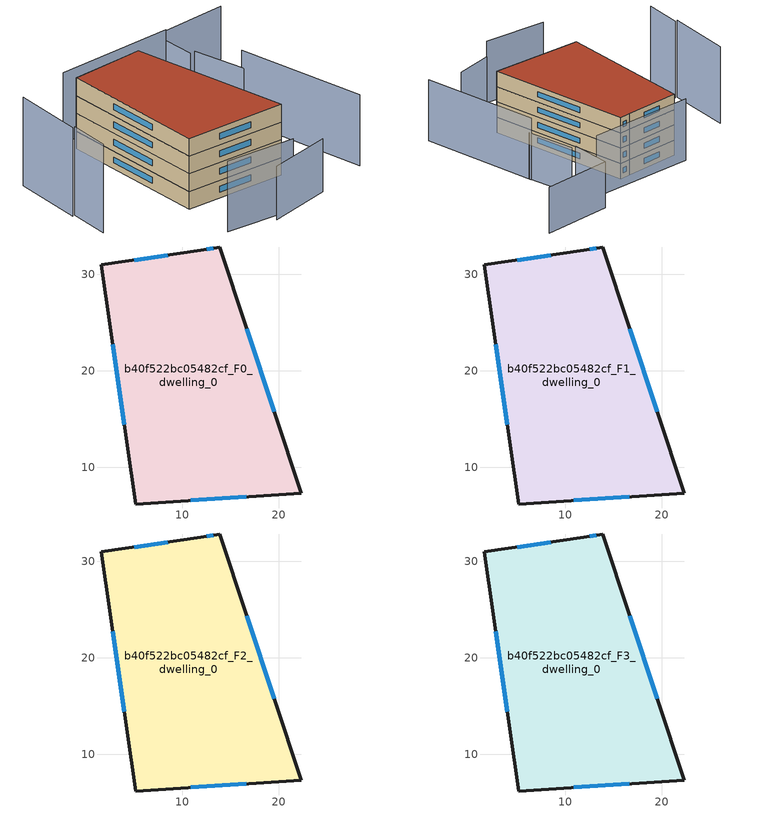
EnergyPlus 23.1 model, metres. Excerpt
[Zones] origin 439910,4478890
b40f522bc05482cf_F0_dwelling_0
 floor ground (EU_floor_Construction): 13.87,32.82 22.3,7.32 5.18,6.22 1.61,30.97 11.88,32.48 z0
 wall outside (EU_wall_Construction): 1.61,30.97 5.18,6.22 22.3,7.32 13.87,32.82 11.88,32.48 1.61,30.97 z0:3
 window (EU_Window_Construction): 2.79,22.76 3.99,14.42 / 8.48,31.98 5.01,31.47 / 13.21,32.71 12.54,32.59 / 19.51,15.77 16.67,24.37 / 10.85,6.58 16.63,6.96 z0.99:2.01
b40f522bc05482cf_F1_dwelling_0
 floor to b40f522bc05482cf_F0_dwelling_0 (EU_floor_Construction): 13.87,32.82 22.3,7.32 5.18,6.22 1.61,30.97 11.88,32.48 z3
 wall outside (EU_wall_Construction): 1.61,30.97 5.18,6.22 22.3,7.32 13.87,32.82 11.88,32.48 1.61,30.97 z3:6
 window (EU_Window_Construction): 2.79,22.76 3.99,14.42 / 8.48,31.98 5.01,31.47 / 13.21,32.71 12.54,32.59 / 19.51,15.77 16.67,24.37 / 10.85,6.58 16.63,6.96 z3.99:5.01
b40f522bc05482cf_F2_dwelling_0
 floor to b40f522bc05482cf_F1_dwelling_0 (EU_floor_Construction): 13.87,32.82 22.3,7.32 5.18,6.22 1.61,30.97 11.88,32.48 z6
 wall outside (EU_wall_Construction): 1.61,30.97 5.18,6.22 22.3,7.32 13.87,32.82 11.88,32.48 1.61,30.97 z6:9
 window (EU_Window_Construction): 2.79,22.76 3.99,14.42 / 8.48,31.98 5.01,31.47 / 13.21,32.71 12.54,32.59 / 19.51,15.77 16.67,24.37 / 10.85,6.58 16.63,6.96 z6.99:8.01
b40f522bc05482cf_F3_dwelling_0
 floor to b40f522bc05482cf_F2_dwelling_0 (EU_floor_Construction): 13.87,32.82 22.3,7.32 5.18,6.22 1.61,30.97 11.88,32.48 z9
 wall outside (EU_wall_Construction): 1.61,30.97 5.18,6.22 22.3,7.32 13.87,32.82 11.88,32.48 1.61,30.97 z9:12
 window (EU_Window_Construction): 2.79,22.76 3.99,14.42 / 8.48,31.98 5.01,31.47 / 13.21,32.71 12.54,32.59 / 19.51,15.77 16.67,24.37 / 10.85,6.58 16.63,6.96 z9.99:11.01
 roof outside (EU_roof_Construction): 22.3,7.32 13.87,32.82 11.88,32.48 1.61,30.97 5.18,6.22 z12
shading: 14.19,-3.62 24.55,-0.33 / 26.82,24.05 23.7,32.47 / 22.86,32.4 21.71,39.82 / 21.71,39.82 34.68,41.83 z0:9; 6.03,-2.66 17.85,-2.46 / 33.62,3.27 26.7,24.41 / 20.78,35.78 0.89,33.43 z0:12; -9.96,14.14 -9.47,7.33 / -11.29,25.94 -10.38,14.11 z0:15
[Building]
EU S2 Campaign: North Axis=0; Terrain=City; Solar Distribution=FullExterior
[Site:Location]
Madrid: Latitude=40.5; Longitude=-3.5; Time Zone=1; Elevation=609
[SizingPeriod:WeatherFileDays]
AnnualSizingPeriod: Begin Month=1; Begin Day of Month=1; End Month=12; End Day of Month=31; Day of Week for Start Day=Monday; Use Weather File Daylight Saving Period=No; Use Weather File Rain and Snow Indicators=No
[MATERIAL]
EU_InternalMass_Material: Roughness=MediumRough; Thickness=0.1; Conductivity=1; Density=1800; Specific Heat=900; Thermal Absorptance=0.9; Solar Absorptance=0.7; Visible Absorptance=0.7
[MATERIAL:NOMASS] Roughness=MediumRough; Thermal Absorptance=0.9; Solar Absorptance=0.7; Visible Absorptance=0.7
Name | Thermal Resistance
EU_wall_NoMass | 0.609216
EU_roof_NoMass | 0.513268
EU_floor_NoMass | 0.568163
[WINDOWMATERIAL:SIMPLEGLAZINGSYSTEM]
EU_Window_SimpleGlazing: UFactor=5.50606; Solar Heat Gain Coefficient=0.85; Visible Transmittance=0.85
[CONSTRUCTION]
EU_wall_Construction: EU_wall_NoMass
EU_roof_Construction: EU_roof_NoMass
EU_floor_Construction: EU_floor_NoMass
EU_Window_Construction: EU_Window_SimpleGlazing
EU_InternalMass_Construction: EU_InternalMass_Material
[ZONE] Type=1; Multiplier=1; Ceiling Height=autocalculate; Volume=1133.49; Floor Area=autocalculate; Part of Total Floor Area=Yes
b40f522bc05482cf_F0_dwelling_0; b40f522bc05482cf_F1_dwelling_0; b40f522bc05482cf_F2_dwelling_0; b40f522bc05482cf_F3_dwelling_0
[INTERNALMASS] Construction=EU_InternalMass_Construction; Surface Area=377.829
Name | Zone or ZoneList
b40f522bc05482cf_F0_dwelling_0_EU_InternalMass | b40f522bc05482cf_F0_dwelling_0
b40f522bc05482cf_F1_dwelling_0_EU_InternalMass | b40f522bc05482cf_F1_dwelling_0
b40f522bc05482cf_F2_dwelling_0_EU_InternalMass | b40f522bc05482cf_F2_dwelling_0
b40f522bc05482cf_F3_dwelling_0_EU_InternalMass | b40f522bc05482cf_F3_dwelling_0
[OTHEREQUIPMENT] Fuel Type=Electricity; Design Level Calculation Method=Watts/Area; Power per Zone Floor Area=1; Fraction Latent=0; Fraction Radiant=0; Fraction Lost=0; Carbon Dioxide Generation Rate=0; EndUse Subcategory=EU_Step8_InternalGains
Name | Zone or ZoneList or Space or SpaceList | Schedule
EU_Step8_InternalGain_b40f522bc05482cf_F0_dwelling_0_f000 | b40f522bc05482cf_F0_dwelling_0 | EU_Step8_GainSchedule_b40f522bc05482cf_F0_dwelling_0_f000
EU_Step8_InternalGain_b40f522bc05482cf_F1_dwelling_0_f000 | b40f522bc05482cf_F1_dwelling_0 | EU_Step8_GainSchedule_b40f522bc05482cf_F1_dwelling_0_f000
EU_Step8_InternalGain_b40f522bc05482cf_F2_dwelling_0_f000 | b40f522bc05482cf_F2_dwelling_0 | EU_Step8_GainSchedule_b40f522bc05482cf_F2_dwelling_0_f000
EU_Step8_InternalGain_b40f522bc05482cf_F3_dwelling_0_f000 | b40f522bc05482cf_F3_dwelling_0 | EU_Step8_GainSchedule_b40f522bc05482cf_F3_dwelling_0_f000
[ZONEVENTILATION:DESIGNFLOWRATE] Schedule=EU_AlwaysOn; Design Flow Rate Calculation Method=AirChanges/Hour; Air Changes per Hour=0.752966; Ventilation Type=Natural; Fan Pressure Rise=0; Fan Total Efficiency=1; Constant Term Coefficient=1; Temperature Term Coefficient=0; Velocity Term Coefficient=0; Velocity Squared Term Coefficient=0; Minimum Indoor Temperature=-100; Maximum Indoor Temperature=100; Delta Temperature=-100; Minimum Outdoor Temperature=-100; Maximum Outdoor Temperature=100; Maximum Wind Speed=40
Name | Zone or ZoneList or Space or SpaceList
EU_ConstantAir_b40f522bc05482cf_F0_dwelling_0 | b40f522bc05482cf_F0_dwelling_0
EU_ConstantAir_b40f522bc05482cf_F1_dwelling_0 | b40f522bc05482cf_F1_dwelling_0
EU_ConstantAir_b40f522bc05482cf_F2_dwelling_0 | b40f522bc05482cf_F2_dwelling_0
EU_ConstantAir_b40f522bc05482cf_F3_dwelling_0 | b40f522bc05482cf_F3_dwelling_0
[HVACTEMPLATE:THERMOSTAT] Constant Heating Setpoint=20; Constant Cooling Setpoint=50
EU_HeatOnly_b40f522bc05482cf_F0_dwelling_0; EU_HeatOnly_b40f522bc05482cf_F1_dwelling_0; EU_HeatOnly_b40f522bc05482cf_F2_dwelling_0; EU_HeatOnly_b40f522bc05482cf_F3_dwelling_0
[HVACTEMPLATE:ZONE:IDEALLOADSAIRSYSTEM] System Availability Schedule=EU_AlwaysOn; Maximum Heating Supply Air Temperature=50; Minimum Cooling Supply Air Temperature=13; Maximum Heating Supply Air Humidity Ratio=0.0156; Minimum Cooling Supply Air Humidity Ratio=0.0077; Heating Limit=NoLimit; Cooling Limit=NoLimit; Heating Availability Schedule=EU_AlwaysOn; Cooling Availability Schedule=EU_CoolingOff; Dehumidification Control Type=ConstantSensibleHeatRatio; Cooling Sensible Heat Ratio=0.7; Dehumidification Setpoint=60; Humidification Control Type=None; Humidification Setpoint=30; Outdoor Air Method=None; Outdoor Air Flow Rate per Person=0.00944; Outdoor Air Flow Rate per Zone Floor Area=0; Outdoor Air Flow Rate per Zone=0; Demand Controlled Ventilation Type=None; Outdoor Air Economizer Type=NoEconomizer; Heat Recovery Type=None; Sensible Heat Recovery Effectiveness=0.7; Latent Heat Recovery Effectiveness=0.65
Name | Template Thermostat
b40f522bc05482cf_F0_dwelling_0 | EU_HeatOnly_b40f522bc05482cf_F0_dwelling_0
b40f522bc05482cf_F1_dwelling_0 | EU_HeatOnly_b40f522bc05482cf_F1_dwelling_0
b40f522bc05482cf_F2_dwelling_0 | EU_HeatOnly_b40f522bc05482cf_F2_dwelling_0
b40f522bc05482cf_F3_dwelling_0 | EU_HeatOnly_b40f522bc05482cf_F3_dwelling_0
[SIZING:ZONE] Zone Cooling Design Supply Air Temperature Input Method=SupplyAirTemperature; Zone Cooling Design Supply Air Temperature=13; Zone Heating Design Supply Air Temperature Input Method=SupplyAirTemperature; Zone Heating Design Supply Air Temperature=50; Zone Cooling Design Supply Air Humidity Ratio=0.008; Zone Heating Design Supply Air Humidity Ratio=0.008; Cooling Design Air Flow Method=DesignDay; Cooling Design Air Flow Rate=0; Cooling Minimum Air Flow per Zone Floor Area=0.000762; Cooling Minimum Air Flow=0; Cooling Minimum Air Flow Fraction=0.2; Heating Design Air Flow Method=DesignDay; Heating Design Air Flow Rate=0; Heating Maximum Air Flow per Zone Floor Area=0.002032; Heating Maximum Air Flow=0.141576; Heating Maximum Air Flow Fraction=0.3; Account for Dedicated Outdoor Air System=No; Dedicated Outdoor Air System Control Strategy=NeutralSupplyAir; Dedicated Outdoor Air Low Setpoint Temperature for Design=autosize; Dedicated Outdoor Air High Setpoint Temperature for Design=autosize; Zone Load Sizing Method=Sensible Load Only No Latent Load; Zone Latent Cooling Design Supply Air Humidity Ratio Input Method=HumidityRatioDifference; Zone Cooling Design Supply Air Humidity Ratio Difference=0.005; Zone Latent Heating Design Supply Air Humidity Ratio Input Method=HumidityRatioDifference; Zone Humidification Design Supply Air Humidity Ratio Difference=0.005
b40f522bc05482cf_F0_dwelling_0; b40f522bc05482cf_F1_dwelling_0; b40f522bc05482cf_F2_dwelling_0; b40f522bc05482cf_F3_dwelling_0
[SCHEDULE:CONSTANT]
Name | Hourly Value
EU_AlwaysOn | 1
EU_CoolingOff | 0
[SCHEDULE:FILE] Column Number=1; Rows to Skip at Top=0; Number of Hours of Data=8760; Column Separator=Comma; Interpolate to Timestep=No; Minutes per Item=60; Adjust Schedule for Daylight Savings=Yes
Name | File
EU_Step8_GainSchedule_b40f522bc05482cf_F0_dwelling_0_f000 | ../../schedules/b40f522bc05482cf/b40f522bc05482cf_F0_dwelling_0_f000_gain.csv
EU_Step8_GainSchedule_b40f522bc05482cf_F1_dwelling_0_f000 | ../../schedules/b40f522bc05482cf/b40f522bc05482cf_F1_dwelling_0_f000_gain.csv
EU_Step8_GainSchedule_b40f522bc05482cf_F2_dwelling_0_f000 | ../../schedules/b40f522bc05482cf/b40f522bc05482cf_F2_dwelling_0_f000_gain.csv
EU_Step8_GainSchedule_b40f522bc05482cf_F3_dwelling_0_f000 | ../../schedules/b40f522bc05482cf/b40f522bc05482cf_F3_dwelling_0_f000_gain.csv
